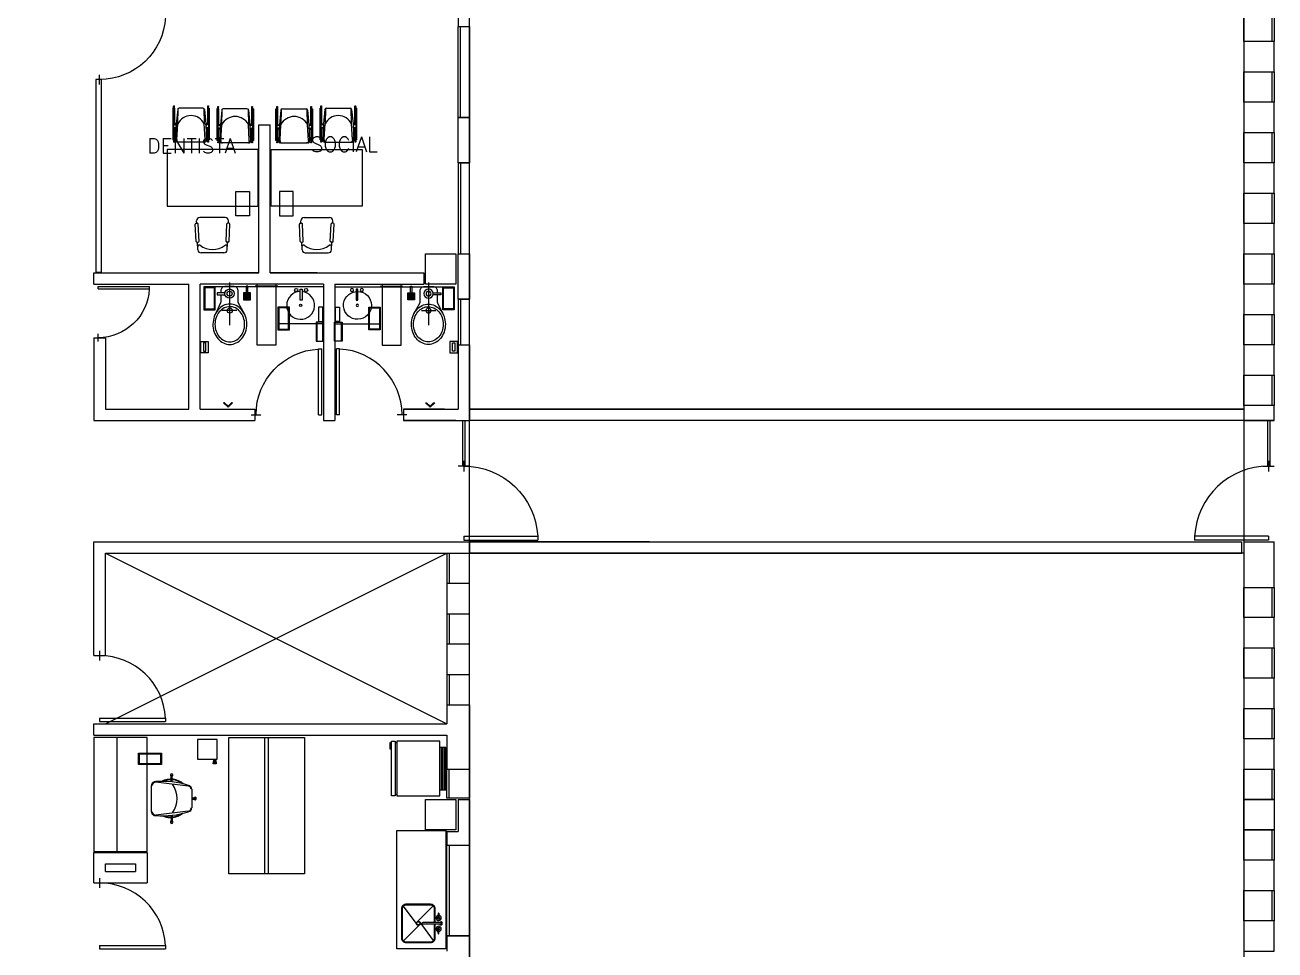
# Model space of a CAD drawing. Extents: x -358 to -207, y -206 to -105.
# Drawn here: x -279.8 to -263.3, y -179.01 to -166.81 of the extents above; entities that cross this region are included whole.
import ezdxf

# ---------------------------------------------------------------- set-up
doc = ezdxf.new("R2010")
doc.units = 0
doc.header["$LTSCALE"] = 1.5
doc.header["$MEASUREMENT"] = 0
doc.layers.get('0').update_dxf_attribs({"linetype": 'CONTINUOUS'})
for name, color, linetype in [('8CMOB01', 8, 'CONTINUOUS'), ('9CCOLUMNA', 5, 'CONTINUOUS'), ('AREAS', 253, 'CONTINUOUS'), ('CANCEL', 6, 'CONTINUOUS'), ('CCPTAS', 6, 'CONTINUOUS'), ('MSAN', 6, 'CONTINUOUS'), ('MURETE', 4, 'CONTINUOUS'), ('MUROS', 3, 'CONTINUOUS'), ('RCMURO01', 3, 'CONTINUOUS')]:
    doc.layers.add(name, color=color, linetype=linetype)
doc.styles.add('REG-60', font='ROMANS.shx', dxfattribs={"height": 0.195})

# ---------------------------------------------------------------- blocks, each defined once
blk = doc.blocks.new('PTA-I')
for p, q in [((-1, 0), (-1, 1)), ((-0.95, 1), (-1, 1)), ((-0.95, 0), (-0.95, 1)), ((-0.95, 0), (-1, 0)), ((0.073, 0), (-0.073, 0))]:
    blk.add_line(p, q)
blk.add_arc((-1.002, -0.001), 1.002, 0.0552, 87.0072)
blk = doc.blocks.new('TARJA')
for p, q in [((-0.014, -0.022), (-0.227, 0.194)), ((0.23, 0.196), (-0.014, 0.018)), ((0.232, -0.198), (0.019, 0.018)), ((0.019, -0.022), (-0.225, -0.2)), ((-0.008, -0.3), (-0.008, -0.06)), ((0.012, -0.3), (0.012, -0.06)), ((-0.134, -0.27), (-0.134, -0.273)), ((-0.134, -0.273), (-0.054, -0.273)), ((-0.127, -0.263), (-0.055, -0.263)), ((0.139, -0.273), (0.058, -0.273)), ((0.132, -0.263), (0.059, -0.263)), ((0.139, -0.27), (0.139, -0.273))]:
    blk.add_line(p, q)
for points in [[(0.012, -0.225), (0.194, -0.225, 0.414214), (0.254, -0.165), (0.254, 0.161, 0.414214), (0.194, 0.221), (-0.19, 0.221, 0.414214), (-0.25, 0.161), (-0.25, -0.165, 0.414214), (-0.19, -0.225), (-0.007, -0.225)], [(0.012, -0.215), (0.194, -0.215, 0.414214), (0.244, -0.165), (0.244, 0.161, 0.414214), (0.194, 0.211), (-0.19, 0.211, 0.414214), (-0.24, 0.161), (-0.24, -0.165, 0.414214), (-0.19, -0.215), (-0.007, -0.215)]]:
    blk.add_lwpolyline(points, format="xyb")
for radius in [0.026, 0.021]:
    blk.add_circle((0.002, -0.002), radius)
for centre, radius, start, end in [((0.002, -0.06), 0.01, 0, 180), ((-0.127, -0.27), 0.00711, 89.9822, 179.9822), ((-0.07, -0.27), 0.0345, 185.2545, 168.7617), ((-0.07, -0.27), 0.0167, 190.9013, 156.3336), ((0.002, -0.3), 0.02, 120, 60), ((0.002, -0.3), 0.01, 180, 0), ((0.075, -0.27), 0.0345, 11.2383, 354.7455), ((0.075, -0.27), 0.0167, 23.6664, 349.0987), ((0.132, -0.27), 0.00711, 0.0178, 90.0178)]:
    blk.add_arc(centre, radius, start, end)
blk = doc.blocks.new('PTA-D')
for p, q in [((0.95, 0), (0.95, 1)), ((0.95, 1), (1, 1)), ((1, 0), (1, 1)), ((-0.073, 0), (0.073, 0)), ((0.95, 0), (1, 0))]:
    blk.add_line(p, q)
blk.add_arc((1.002, -0.001), 1.002, 92.9928, 179.9448)
blk = doc.blocks.new('4')
at = {"layer": 'MSAN'}
for p, q in [((0, 0.045), (0, -0.514)), ((-0.054, -0.088), (-0.163, -0.088)), ((-0.163, -0.115), (-0.056, -0.115)), ((0.276, -0.102), (0.186, -0.102)), ((0.276, -0.112), (0.186, -0.112)), ((0.276, -0.122), (0.186, -0.122)), ((0.276, -0.132), (0.186, -0.132)), ((0.276, -0.142), (0.186, -0.142)), ((0.276, -0.152), (0.186, -0.152)), ((0.276, -0.162), (0.186, -0.162)), ((0.241, -0.09), (0.221, -0.09)), ((0.095, -0.323), (-0.096, -0.323)), ((0.276, -0.172), (0.186, -0.172))]:
    blk.add_line(p, q, dxfattribs=at)
blk.add_lwpolyline([(0.221, 0), (0.221, -0.09), (0.186, -0.09), (0.186, -0.18), (0.276, -0.18), (0.276, -0.09), (0.241, -0.09), (0.241, 0)], close=True, dxfattribs=at)
blk.add_lwpolyline([(0.196, -0.368), (0.118, -0.224, -0.124861), (0.112, -0.2), (0.112, -0.058, 0.414214), (0.063, -0.008), (-0.064, -0.008, 0.414214), (-0.114, -0.058), (-0.114, -0.088), (-0.163, -0.088), (-0.163, -0.115), (-0.114, -0.115), (-0.114, -0.202, -0.109858), (-0.118, -0.223), (-0.174, -0.341, 0.061992), (-0.203, -0.4, 0.020986), (-0.221, -0.504, 0.083945), (-0.203, -0.608, 0.09123), (-0.155, -0.693, 0.103863), (-0.08, -0.751, 0.114983), (0.003, -0.771, 0.114983), (0.087, -0.751, 0.103863), (0.162, -0.693, 0.09123), (0.21, -0.608, 0.083945), (0.227, -0.504, 0.083945), (0.21, -0.4, 0.048605), (0.188, -0.353)], format="xyb", dxfattribs=at)
for points in [[(-0.08, -0.751, 0.114983), (0.003, -0.771, 0.114983), (0.087, -0.751, 0.103863), (0.162, -0.693, 0.09123), (0.21, -0.608, 0.083945), (0.227, -0.504, 0.083945), (0.21, -0.4, 0.09123), (0.162, -0.316, 0.103863), (0.087, -0.257, 0.114983), (0.003, -0.238, 0.114983), (-0.08, -0.257, 0.103863), (-0.155, -0.316, 0.09123), (-0.203, -0.4, 0.020986), (-0.221, -0.504, 0.083945), (-0.203, -0.608, 0.09123), (-0.155, -0.693, 0.103863)], [(0.003, -0.272, 0.114859), (-0.07, -0.289, 0.103833), (-0.135, -0.34, 0.091287), (-0.177, -0.414, 0.084042), (-0.192, -0.504, 0.084042), (-0.177, -0.595, 0.091287), (-0.135, -0.669, 0.103833), (-0.07, -0.72, 0.114859), (0.003, -0.737, 0.114859), (0.077, -0.72, 0.103833), (0.142, -0.669, 0.091287), (0.184, -0.595, 0.084042), (0.199, -0.504, 0.084042), (0.184, -0.414, 0.091287), (0.142, -0.34, 0.103833), (0.077, -0.289, 0.114859)]]:
    blk.add_lwpolyline(points, format="xyb", close=True, dxfattribs=at)
for centre, radius in [((0.001, -0.1), 0.0616), ((0.001, -0.1), 0.0329), ((0.002, -0.323), 0.0335)]:
    blk.add_circle(centre, radius, dxfattribs=at)
blk = doc.blocks.new('8')
at = {"layer": 'MSAN'}
for p, q in [((0.123, 0.04), (-0.127, 0.04)), ((-0.127, -0.04), (0.123, -0.04))]:
    blk.add_line(p, q, dxfattribs=at)
blk.add_lwpolyline([(0.123, -0.05), (0.123, 0.05), (-0.127, 0.05), (-0.127, -0.05)], close=True, dxfattribs=at)
blk = doc.blocks.new('2')
at = {"layer": 'MSAN'}
for points in [[(0.067, -0.053), (-0.083, -0.053), (-0.083, 0.047), (0.067, 0.047)], [(-0.063, 0.012), (-0.063, -0.018), (0.047, -0.018), (0.047, 0.012)]]:
    blk.add_lwpolyline(points, close=True, dxfattribs=at)
blk = doc.blocks.new('6')
at = {"layer": 'MSAN'}
blk.add_lwpolyline([(0.014, 0), (0.06, 0.046), (0.06, 0.06), (0, 0), (0.06, -0.06), (0.06, -0.046)], close=True, dxfattribs=at)
blk = doc.blocks.new('PAP')
at = {"layer": 'MSAN', "color": 6}
for points in [[(0.144, -0.077), (0.144, 0.073), (-0.156, 0.073), (-0.156, -0.077)], [(0.134, -0.067), (0.134, 0.063), (-0.146, 0.063), (-0.146, -0.067)]]:
    blk.add_lwpolyline(points, close=True, dxfattribs=at)
blk = doc.blocks.new('VB')
at = {"layer": 'MSAN'}
for p, q in [((-0.154, 0.147), (-0.138, 0.164)), ((-0.053, 0.046), (-0.154, 0.147)), ((-0.138, 0.164), (-0.037, 0.063)), ((-0.037, 0.063), (-0.053, 0.046))]:
    blk.add_line(p, q, dxfattribs=at)
blk.add_lwpolyline([(-0.128, 0.121), (-0.128, 0.121)], dxfattribs=at)
for centre, radius in [((-0.092, 0.194), 0.0208), ((-0.184, 0.102), 0.0208), ((0, 0), 0.0154)]:
    blk.add_circle(centre, radius, dxfattribs=at)
blk.add_arc((0, 0), 0.184, 136.4231, 129.262, dxfattribs=at)
blk = doc.blocks.new('J')
at = {"layer": 'MSAN'}
blk.add_lwpolyline([(-0.026, -0.097), (0.03, -0.097), (0.03, 0.093), (-0.026, 0.093)], close=True, dxfattribs=at)

msp = doc.modelspace()

# ---------------------------------------------------------------- linework, layer by layer
at = {"layer": '8CMOB01', "color": 8}
for p, q in [((-277.844, -167.906), (-277.844, -168.326)), ((-277.834, -167.906), (-277.844, -167.906)), ((-277.834, -168.094), (-277.834, -167.88)), ((-277.834, -167.888), (-277.834, -167.88)), ((-277.834, -167.888), (-277.834, -168.106)), ((-277.824, -167.888), (-277.824, -167.88)), ((-277.824, -167.906), (-277.824, -167.888)), ((-277.824, -168.089), (-277.824, -167.906)), ((-277.824, -167.906), (-277.824, -168.106)), ((-277.779, -168.116), (-277.774, -167.911)), ((-277.448, -167.906), (-277.76, -167.906)), ((-277.434, -167.911), (-277.429, -168.116)), ((-277.384, -167.885), (-277.384, -167.881)), ((-277.384, -167.887), (-277.384, -167.885)), ((-277.384, -167.887), (-277.384, -168.106)), ((-277.384, -168.106), (-277.384, -167.888)), ((-277.384, -167.888), (-277.384, -167.891)), ((-277.374, -167.889), (-277.374, -167.881)), ((-277.374, -168.106), (-277.374, -167.888)), ((-277.374, -167.906), (-277.374, -167.888)), ((-277.374, -167.889), (-277.374, -167.888)), ((-277.364, -167.906), (-277.374, -167.906)), ((-277.364, -167.906), (-277.374, -167.906)), ((-277.364, -167.906), (-277.374, -167.906)), ((-277.374, -167.906), (-277.374, -167.936)), ((-277.364, -167.906), (-277.374, -167.906)), ((-277.364, -167.906), (-277.374, -167.906)), ((-277.364, -168.326), (-277.364, -167.906)), ((-277.364, -167.906), (-277.364, -168.326)), ((-277.262, -167.916), (-277.262, -168.336)), ((-277.252, -167.916), (-277.262, -167.916)), ((-277.252, -168.105), (-277.252, -167.891)), ((-277.252, -167.899), (-277.252, -167.891)), ((-277.252, -167.899), (-277.252, -168.116)), ((-277.242, -167.899), (-277.242, -167.891)), ((-277.242, -167.916), (-277.242, -167.899)), ((-277.242, -168.1), (-277.242, -167.916)), ((-277.242, -167.916), (-277.242, -168.116)), ((-276.866, -167.916), (-277.178, -167.916)), ((-276.802, -167.895), (-276.802, -167.891)), ((-276.802, -167.898), (-276.802, -167.895)), ((-276.802, -167.898), (-276.802, -168.116)), ((-276.802, -168.116), (-276.802, -167.899)), ((-276.802, -167.899), (-276.802, -167.902)), ((-276.792, -167.9), (-276.792, -167.891)), ((-276.792, -168.116), (-276.792, -167.899)), ((-276.792, -167.916), (-276.792, -167.899)), ((-276.792, -167.9), (-276.792, -167.899)), ((-276.782, -167.916), (-276.792, -167.916)), ((-276.782, -167.916), (-276.792, -167.916)), ((-276.782, -167.916), (-276.792, -167.916)), ((-276.792, -167.916), (-276.792, -167.946)), ((-276.782, -167.916), (-276.792, -167.916)), ((-276.782, -167.916), (-276.792, -167.916)), ((-276.782, -168.336), (-276.782, -167.916)), ((-276.782, -167.916), (-276.782, -168.336)), ((-276.483, -168.336), (-276.483, -167.916)), ((-276.483, -167.916), (-276.473, -167.916)), ((-276.483, -167.916), (-276.473, -167.916)), ((-276.483, -167.916), (-276.473, -167.916)), ((-276.483, -167.916), (-276.473, -167.916)), ((-276.483, -167.916), (-276.473, -167.916)), ((-276.483, -167.916), (-276.483, -168.336)), ((-276.473, -167.9), (-276.473, -167.891)), ((-276.473, -168.116), (-276.473, -167.899)), ((-276.473, -167.916), (-276.473, -167.899)), ((-276.473, -167.9), (-276.473, -167.899)), ((-276.473, -167.916), (-276.473, -167.946)), ((-276.463, -167.895), (-276.463, -167.891)), ((-276.463, -167.898), (-276.463, -167.895)), ((-276.463, -167.898), (-276.463, -168.116)), ((-276.463, -168.116), (-276.463, -167.899)), ((-276.463, -167.899), (-276.463, -167.902)), ((-276.399, -167.916), (-276.087, -167.916)), ((-276.023, -167.899), (-276.023, -167.891)), ((-276.023, -167.916), (-276.023, -167.899)), ((-276.023, -168.1), (-276.023, -167.916)), ((-276.023, -167.916), (-276.023, -168.116)), ((-276.013, -168.105), (-276.013, -167.891)), ((-276.013, -167.899), (-276.013, -167.891)), ((-276.013, -167.899), (-276.013, -168.116)), ((-276.013, -167.916), (-276.003, -167.916)), ((-276.003, -167.916), (-276.003, -168.336)), ((-275.901, -168.326), (-275.901, -167.906)), ((-275.901, -167.906), (-275.891, -167.906)), ((-275.901, -167.906), (-275.891, -167.906)), ((-275.901, -167.906), (-275.891, -167.906)), ((-275.901, -167.906), (-275.891, -167.906)), ((-275.901, -167.906), (-275.891, -167.906)), ((-275.901, -167.906), (-275.901, -168.326)), ((-275.891, -167.889), (-275.891, -167.881)), ((-275.891, -168.106), (-275.891, -167.888)), ((-275.891, -167.906), (-275.891, -167.888)), ((-275.891, -167.889), (-275.891, -167.888)), ((-275.891, -167.906), (-275.891, -167.936)), ((-275.881, -167.885), (-275.881, -167.881)), ((-275.881, -167.887), (-275.881, -167.885)), ((-275.881, -167.887), (-275.881, -168.106)), ((-275.881, -168.106), (-275.881, -167.888)), ((-275.881, -167.888), (-275.881, -167.891)), ((-275.831, -167.911), (-275.836, -168.116)), ((-275.817, -167.906), (-275.505, -167.906)), ((-275.486, -168.116), (-275.492, -167.911)), ((-275.441, -167.888), (-275.441, -167.88)), ((-275.441, -167.906), (-275.441, -167.888)), ((-275.441, -168.089), (-275.441, -167.906)), ((-275.441, -167.906), (-275.441, -168.106)), ((-275.431, -168.094), (-275.431, -167.88)), ((-275.431, -167.888), (-275.431, -167.88)), ((-275.431, -167.888), (-275.431, -168.106)), ((-275.431, -167.906), (-275.421, -167.906)), ((-275.421, -167.906), (-275.421, -168.326)), ((-277.78, -167.925), (-277.799, -168.116)), ((-277.428, -167.925), (-277.428, -167.925)), ((-277.428, -167.925), (-277.409, -168.116)), ((-277.198, -167.936), (-277.217, -168.126)), ((-277.197, -168.126), (-277.192, -167.922)), ((-276.852, -167.922), (-276.847, -168.126)), ((-276.846, -167.936), (-276.846, -167.936)), ((-276.846, -167.936), (-276.827, -168.126)), ((-276.419, -167.936), (-276.438, -168.126)), ((-276.419, -167.936), (-276.419, -167.936)), ((-276.413, -167.922), (-276.418, -168.126)), ((-276.068, -168.126), (-276.073, -167.922)), ((-276.067, -167.936), (-276.048, -168.126)), ((-275.837, -167.925), (-275.856, -168.116)), ((-275.837, -167.925), (-275.837, -167.925)), ((-275.485, -167.925), (-275.466, -168.116)), ((-277.834, -168.116), (-277.834, -168.094)), ((-277.834, -168.126), (-277.834, -168.103)), ((-277.834, -168.103), (-277.834, -168.2)), ((-277.834, -168.116), (-277.834, -168.126)), ((-277.834, -168.126), (-277.834, -168.162)), ((-277.834, -168.182), (-277.834, -168.344)), ((-277.824, -168.106), (-277.824, -168.089)), ((-277.824, -168.182), (-277.824, -168.344)), ((-277.799, -168.116), (-277.814, -168.116)), ((-277.814, -168.116), (-277.799, -168.116)), ((-277.814, -168.126), (-277.799, -168.126)), ((-277.801, -168.162), (-277.814, -168.162)), ((-277.801, -168.172), (-277.814, -168.172)), ((-277.799, -168.116), (-277.807, -168.334)), ((-277.793, -168.322), (-277.779, -168.116)), ((-277.418, -168.315), (-277.429, -168.116)), ((-277.429, -168.116), (-277.429, -168.116)), ((-277.394, -168.116), (-277.409, -168.116)), ((-277.394, -168.116), (-277.409, -168.116)), ((-277.409, -168.126), (-277.409, -168.116)), ((-277.409, -168.126), (-277.394, -168.126)), ((-277.409, -168.126), (-277.401, -168.334)), ((-277.407, -168.162), (-277.394, -168.162)), ((-277.407, -168.172), (-277.394, -168.172)), ((-277.384, -168.162), (-277.384, -168.162)), ((-277.384, -168.344), (-277.384, -168.182)), ((-277.384, -168.182), (-277.384, -168.344)), ((-277.374, -168.106), (-277.374, -168.182)), ((-277.374, -168.182), (-277.374, -168.344)), ((-277.252, -168.126), (-277.252, -168.105)), ((-277.252, -168.136), (-277.252, -168.114)), ((-277.252, -168.114), (-277.252, -168.211)), ((-277.252, -168.126), (-277.252, -168.136)), ((-277.252, -168.136), (-277.252, -168.173)), ((-277.252, -168.193), (-277.252, -168.355)), ((-277.242, -168.116), (-277.242, -168.1)), ((-277.242, -168.193), (-277.242, -168.355)), ((-277.217, -168.126), (-277.232, -168.126)), ((-277.232, -168.126), (-277.217, -168.126)), ((-277.232, -168.136), (-277.218, -168.136)), ((-277.219, -168.173), (-277.232, -168.173)), ((-277.219, -168.183), (-277.232, -168.183)), ((-277.217, -168.126), (-277.225, -168.345)), ((-277.212, -168.333), (-277.197, -168.126)), ((-276.836, -168.326), (-276.847, -168.126)), ((-276.847, -168.126), (-276.847, -168.126)), ((-276.812, -168.126), (-276.827, -168.126)), ((-276.812, -168.126), (-276.827, -168.126)), ((-276.827, -168.136), (-276.827, -168.126)), ((-276.827, -168.136), (-276.812, -168.136)), ((-276.827, -168.136), (-276.819, -168.345)), ((-276.825, -168.173), (-276.812, -168.173)), ((-276.825, -168.183), (-276.812, -168.183)), ((-276.802, -168.173), (-276.802, -168.173)), ((-276.802, -168.355), (-276.802, -168.193)), ((-276.802, -168.193), (-276.802, -168.355)), ((-276.792, -168.116), (-276.792, -168.193)), ((-276.792, -168.193), (-276.792, -168.355)), ((-276.473, -168.116), (-276.473, -168.193)), ((-276.473, -168.193), (-276.473, -168.355)), ((-276.463, -168.173), (-276.463, -168.173)), ((-276.463, -168.355), (-276.463, -168.193)), ((-276.463, -168.193), (-276.463, -168.355)), ((-276.453, -168.126), (-276.438, -168.126)), ((-276.453, -168.126), (-276.438, -168.126)), ((-276.438, -168.136), (-276.453, -168.136)), ((-276.44, -168.173), (-276.453, -168.173)), ((-276.44, -168.183), (-276.453, -168.183)), ((-276.438, -168.136), (-276.446, -168.345)), ((-276.438, -168.136), (-276.438, -168.126)), ((-276.429, -168.326), (-276.418, -168.126)), ((-276.418, -168.126), (-276.418, -168.126)), ((-276.054, -168.333), (-276.068, -168.126)), ((-276.048, -168.126), (-276.033, -168.126)), ((-276.033, -168.126), (-276.048, -168.126)), ((-276.048, -168.126), (-276.04, -168.345)), ((-276.033, -168.136), (-276.048, -168.136)), ((-276.046, -168.173), (-276.033, -168.173)), ((-276.046, -168.183), (-276.033, -168.183)), ((-276.023, -168.116), (-276.023, -168.1)), ((-276.023, -168.193), (-276.023, -168.355)), ((-276.013, -168.126), (-276.013, -168.105)), ((-276.013, -168.136), (-276.013, -168.114)), ((-276.013, -168.114), (-276.013, -168.211)), ((-276.013, -168.126), (-276.013, -168.136)), ((-276.013, -168.136), (-276.013, -168.173)), ((-276.013, -168.193), (-276.013, -168.355)), ((-275.891, -168.106), (-275.891, -168.182)), ((-275.891, -168.182), (-275.891, -168.344)), ((-275.881, -168.162), (-275.881, -168.162)), ((-275.881, -168.344), (-275.881, -168.182)), ((-275.881, -168.182), (-275.881, -168.344)), ((-275.871, -168.116), (-275.856, -168.116)), ((-275.871, -168.116), (-275.856, -168.116)), ((-275.857, -168.126), (-275.871, -168.126)), ((-275.858, -168.162), (-275.871, -168.162)), ((-275.859, -168.172), (-275.871, -168.172)), ((-275.857, -168.126), (-275.865, -168.334)), ((-275.857, -168.126), (-275.856, -168.116)), ((-275.848, -168.315), (-275.836, -168.116)), ((-275.836, -168.116), (-275.836, -168.116)), ((-275.472, -168.322), (-275.486, -168.116)), ((-275.466, -168.116), (-275.451, -168.116)), ((-275.451, -168.116), (-275.466, -168.116)), ((-275.466, -168.116), (-275.458, -168.334)), ((-275.451, -168.126), (-275.466, -168.126)), ((-275.465, -168.162), (-275.451, -168.162)), ((-275.464, -168.172), (-275.451, -168.172)), ((-275.441, -168.106), (-275.441, -168.089)), ((-275.441, -168.182), (-275.441, -168.344)), ((-275.431, -168.116), (-275.431, -168.094)), ((-275.431, -168.126), (-275.431, -168.103)), ((-275.431, -168.103), (-275.431, -168.2)), ((-275.431, -168.116), (-275.431, -168.126)), ((-275.431, -168.126), (-275.431, -168.162)), ((-275.431, -168.182), (-275.431, -168.344)), ((-277.834, -168.326), (-277.844, -168.326)), ((-277.834, -168.344), (-277.834, -168.351)), ((-277.824, -168.344), (-277.824, -168.351)), ((-277.793, -168.322), (-277.793, -168.336)), ((-277.779, -168.356), (-277.787, -168.356)), ((-277.779, -168.356), (-277.768, -168.356)), ((-277.438, -168.356), (-277.773, -168.356)), ((-277.447, -168.356), (-277.447, -168.355)), ((-277.429, -168.356), (-277.447, -168.356)), ((-277.429, -168.356), (-277.421, -168.356)), ((-277.418, -168.326), (-277.418, -168.315)), ((-277.418, -168.326), (-277.418, -168.336)), ((-277.384, -168.344), (-277.384, -168.344)), ((-277.384, -168.344), (-277.384, -168.351)), ((-277.374, -168.326), (-277.374, -168.296)), ((-277.364, -168.326), (-277.374, -168.326)), ((-277.364, -168.326), (-277.374, -168.326)), ((-277.374, -168.326), (-277.374, -168.344)), ((-277.364, -168.326), (-277.374, -168.326)), ((-277.364, -168.326), (-277.374, -168.326)), ((-277.364, -168.326), (-277.374, -168.326)), ((-277.374, -168.344), (-277.374, -168.344)), ((-277.374, -168.344), (-277.374, -168.351)), ((-277.252, -168.336), (-277.262, -168.336)), ((-277.252, -168.355), (-277.252, -168.362)), ((-277.242, -168.355), (-277.242, -168.362)), ((-277.212, -168.333), (-277.212, -168.346)), ((-277.197, -168.366), (-277.205, -168.366)), ((-277.197, -168.366), (-277.187, -168.366)), ((-276.856, -168.366), (-277.192, -168.366)), ((-276.847, -168.366), (-276.865, -168.366)), ((-276.865, -168.366), (-276.865, -168.366)), ((-276.847, -168.366), (-276.839, -168.366)), ((-276.836, -168.337), (-276.836, -168.326)), ((-276.836, -168.337), (-276.836, -168.346)), ((-276.802, -168.355), (-276.802, -168.355)), ((-276.802, -168.355), (-276.802, -168.362)), ((-276.792, -168.336), (-276.792, -168.306)), ((-276.782, -168.336), (-276.792, -168.336)), ((-276.782, -168.336), (-276.792, -168.336)), ((-276.792, -168.336), (-276.792, -168.355)), ((-276.782, -168.336), (-276.792, -168.336)), ((-276.782, -168.336), (-276.792, -168.336)), ((-276.782, -168.336), (-276.792, -168.336)), ((-276.792, -168.355), (-276.792, -168.355)), ((-276.792, -168.355), (-276.792, -168.362)), ((-276.483, -168.336), (-276.473, -168.336)), ((-276.483, -168.336), (-276.473, -168.336)), ((-276.483, -168.336), (-276.473, -168.336)), ((-276.483, -168.336), (-276.473, -168.336)), ((-276.483, -168.336), (-276.473, -168.336)), ((-276.473, -168.336), (-276.473, -168.306)), ((-276.473, -168.336), (-276.473, -168.355)), ((-276.473, -168.355), (-276.473, -168.355)), ((-276.473, -168.355), (-276.473, -168.362)), ((-276.463, -168.355), (-276.463, -168.355)), ((-276.463, -168.355), (-276.463, -168.362)), ((-276.429, -168.337), (-276.429, -168.326)), ((-276.429, -168.337), (-276.429, -168.346)), ((-276.418, -168.366), (-276.426, -168.366)), ((-276.418, -168.366), (-276.4, -168.366)), ((-276.409, -168.366), (-276.074, -168.366)), ((-276.4, -168.366), (-276.4, -168.366)), ((-276.068, -168.366), (-276.079, -168.366)), ((-276.068, -168.366), (-276.06, -168.366)), ((-276.054, -168.333), (-276.054, -168.346)), ((-276.023, -168.355), (-276.023, -168.362)), ((-276.013, -168.336), (-276.003, -168.336)), ((-276.013, -168.355), (-276.013, -168.362)), ((-275.901, -168.326), (-275.891, -168.326)), ((-275.901, -168.326), (-275.891, -168.326)), ((-275.901, -168.326), (-275.891, -168.326)), ((-275.901, -168.326), (-275.891, -168.326)), ((-275.901, -168.326), (-275.891, -168.326)), ((-275.891, -168.326), (-275.891, -168.296)), ((-275.891, -168.326), (-275.891, -168.344)), ((-275.891, -168.344), (-275.891, -168.344)), ((-275.891, -168.344), (-275.891, -168.351)), ((-275.881, -168.344), (-275.881, -168.344)), ((-275.881, -168.344), (-275.881, -168.351)), ((-275.848, -168.326), (-275.848, -168.315)), ((-275.848, -168.326), (-275.848, -168.336)), ((-275.836, -168.356), (-275.845, -168.356)), ((-275.836, -168.356), (-275.819, -168.356)), ((-275.828, -168.356), (-275.492, -168.356)), ((-275.819, -168.356), (-275.819, -168.355)), ((-275.486, -168.356), (-275.497, -168.356)), ((-275.486, -168.356), (-275.478, -168.356)), ((-275.472, -168.322), (-275.472, -168.336)), ((-275.441, -168.344), (-275.441, -168.351)), ((-275.431, -168.326), (-275.421, -168.326)), ((-275.431, -168.344), (-275.431, -168.351)), ((-276.719, -168.452), (-277.919, -168.452)), ((-277.919, -168.452), (-277.919, -169.202)), ((-276.719, -169.202), (-276.719, -168.452)), ((-276.547, -168.452), (-275.347, -168.452)), ((-276.547, -169.202), (-276.547, -168.452)), ((-275.347, -168.452), (-275.347, -169.202)), ((-277.011, -169.328), (-277.011, -169.008)), ((-277.011, -169.008), (-276.831, -169.008)), ((-276.831, -169.008), (-276.831, -169.328)), ((-276.435, -169.008), (-276.435, -169.328)), ((-276.255, -169.008), (-276.435, -169.008)), ((-276.255, -169.328), (-276.255, -169.008)), ((-277.919, -169.202), (-276.719, -169.202)), ((-275.347, -169.202), (-276.547, -169.202)), ((-277.529, -169.426), (-277.531, -169.394)), ((-277.152, -169.35), (-277.488, -169.35)), ((-277.111, -169.426), (-277.11, -169.394)), ((-276.831, -169.328), (-277.011, -169.328)), ((-276.435, -169.328), (-276.255, -169.328)), ((-276.154, -169.426), (-276.156, -169.394)), ((-276.113, -169.35), (-275.777, -169.35)), ((-275.736, -169.426), (-275.735, -169.394)), ((-277.538, -169.667), (-277.549, -169.437)), ((-277.539, -169.426), (-277.519, -169.425)), ((-277.498, -169.665), (-277.509, -169.435)), ((-277.142, -169.665), (-277.132, -169.435)), ((-277.101, -169.426), (-277.121, -169.425)), ((-277.102, -169.667), (-277.092, -169.437)), ((-276.163, -169.667), (-276.174, -169.437)), ((-276.164, -169.426), (-276.144, -169.425)), ((-276.123, -169.665), (-276.134, -169.435)), ((-275.767, -169.665), (-275.756, -169.435)), ((-275.726, -169.426), (-275.746, -169.425)), ((-275.727, -169.667), (-275.716, -169.437)), ((-277.528, -169.676), (-277.508, -169.675)), ((-277.513, -169.777), (-277.518, -169.676)), ((-277.113, -169.676), (-277.133, -169.675)), ((-277.127, -169.777), (-277.123, -169.676)), ((-276.153, -169.676), (-276.133, -169.675)), ((-276.138, -169.777), (-276.143, -169.676)), ((-275.737, -169.676), (-275.757, -169.675)), ((-275.752, -169.777), (-275.747, -169.676)), ((-277.17, -169.818), (-277.471, -169.818)), ((-276.096, -169.818), (-275.794, -169.818)), ((-278.885, -176.21), (-278.885, -177.715)), ((-278.185, -176.21), (-278.885, -176.21)), ((-278.585, -176.21), (-278.585, -177.715)), ((-278.185, -177.715), (-278.185, -176.21)), ((-277.106, -176.21), (-276.106, -176.21)), ((-277.106, -178.01), (-277.106, -176.21)), ((-276.631, -178.01), (-276.631, -176.21)), ((-276.581, -178.01), (-276.581, -176.21)), ((-276.106, -176.21), (-276.106, -178.01)), ((-274.89, -176.281), (-274.91, -176.281)), ((-274.3, -176.901), (-274.3, -176.341)), ((-274.28, -176.901), (-274.28, -176.341)), ((-274.26, -176.901), (-274.26, -176.341)), ((-278.885, -177.715), (-278.185, -177.715)), ((-276.106, -178.01), (-277.106, -178.01))]:
    msp.add_line(p, q, dxfattribs=at)
at = {"layer": '8CMOB01', "ltscale": 0.06}
for p, q in [((-278.735, -173.78), (-274.23, -176.03)), ((-278.735, -176.03), (-274.23, -173.78))]:
    msp.add_line(p, q, dxfattribs=at)
at = {"layer": '8CMOB01'}
for p, q in [((-277.519, -176.499), (-277.291, -176.499)), ((-277.312, -176.555), (-277.271, -176.555)), ((-277.311, -176.55), (-277.271, -176.55)), ((-277.31, -176.54), (-277.273, -176.54)), ((-277.31, -176.545), (-277.272, -176.545)), ((-277.309, -176.535), (-277.274, -176.535)), ((-277.308, -176.53), (-277.275, -176.53)), ((-277.307, -176.525), (-277.276, -176.525)), ((-277.294, -176.509), (-277.294, -176.499)), ((-277.289, -176.509), (-277.289, -176.499)), ((-277.64, -176.852), (-278.07, -176.801)), ((-277.868, -176.708), (-277.852, -176.708)), ((-277.868, -176.76), (-277.868, -176.708)), ((-277.868, -176.796), (-277.868, -176.769)), ((-277.852, -176.761), (-277.852, -176.708)), ((-277.852, -176.798), (-277.852, -176.769)), ((-278.125, -177.191), (-278.125, -176.844)), ((-277.595, -176.895), (-277.595, -177.14)), ((-277.595, -177.009), (-277.55, -177.009)), ((-277.595, -177.026), (-277.55, -177.026)), ((-277.55, -177.009), (-277.55, -177.026)), ((-277.64, -177.183), (-278.07, -177.234)), ((-277.868, -177.239), (-277.868, -177.26)), ((-277.868, -177.269), (-277.868, -177.327)), ((-277.852, -177.237), (-277.852, -177.259)), ((-277.852, -177.268), (-277.852, -177.327)), ((-277.852, -177.327), (-277.868, -177.327))]:
    msp.add_line(p, q, dxfattribs=at)
for points in [[(-277.519, -176.239), (-277.519, -176.499), (-277.259, -176.499), (-277.259, -176.239)], [(-278.296, -176.567), (-278.296, -176.417), (-277.996, -176.417), (-277.996, -176.567)], [(-278.286, -176.557), (-278.286, -176.427), (-278.006, -176.427), (-278.006, -176.557)], [(-274.24, -179), (-274.89, -179), (-274.89, -177.44), (-274.24, -177.44)]]:
    msp.add_lwpolyline(points, close=True, dxfattribs=at)
at = {"layer": '8CMOB01', "color": 8}
for points in [[(-274.97, -176.281), (-274.98, -176.281), (-274.98, -176.361), (-274.97, -176.361)], [(-274.96, -176.981), (-274.96, -176.261), (-274.91, -176.261), (-274.91, -176.981)], [(-274.89, -176.981), (-274.32, -176.981), (-274.32, -176.261), (-274.89, -176.261)]]:
    msp.add_lwpolyline(points, close=True, dxfattribs=at)
for points in [[(-274.32, -176.901), (-274.24, -176.901), (-274.24, -176.341), (-274.32, -176.341)], [(-274.91, -176.961), (-274.89, -176.961)]]:
    msp.add_lwpolyline(points, dxfattribs=at)
at = {"layer": '8CMOB01'}
msp.add_lwpolyline([(-277.278, -176.513), (-277.271, -176.553, -0.487928), (-277.276, -176.559), (-277.307, -176.559, -0.487928), (-277.312, -176.553), (-277.304, -176.513, -0.344151), (-277.3, -176.509), (-277.283, -176.509, -0.344151)], format="xyb", close=True, dxfattribs=at)
at = {"layer": '8CMOB01', "color": 8}
for centre in [(-277.829, -167.881), (-277.379, -167.881), (-277.247, -167.891), (-276.797, -167.891), (-276.468, -167.891), (-276.018, -167.891), (-275.886, -167.881), (-275.436, -167.881), (-277.829, -168.351), (-277.379, -168.351), (-277.247, -168.361), (-276.797, -168.361), (-276.468, -168.361), (-276.018, -168.361), (-275.886, -168.351), (-275.436, -168.351)]:
    msp.add_circle(centre, 0.005, dxfattribs=at)
for centre, radius, start, end in [((-277.76, -167.926), 0.02, 90, 177.2737), ((-277.448, -167.926), 0.02, 2.7263, 90), ((-277.178, -167.936), 0.02, 90, 177.2737), ((-276.866, -167.936), 0.02, 2.7263, 90), ((-276.399, -167.936), 0.02, 90, 177.2737), ((-276.087, -167.936), 0.02, 2.7263, 90), ((-275.817, -167.926), 0.02, 90, 177.2737), ((-275.505, -167.926), 0.02, 2.7263, 90), ((-277.604, -168.2), 0.194, 25.6954, 154.3046), ((-277.022, -168.211), 0.194, 25.6954, 154.3046), ((-276.243, -168.211), 0.194, 25.6954, 154.3046), ((-275.661, -168.2), 0.194, 25.6954, 154.3046), ((-277.814, -168.106), 0.02, 180, 270), ((-277.814, -168.182), 0.02, 90, 180), ((-277.814, -168.106), 0.01, 180, 270), ((-277.814, -168.182), 0.01, 90, 180), ((-277.394, -168.106), 0.01, 270, 0), ((-277.394, -168.106), 0.01, 270, 0), ((-277.394, -168.106), 0.02, 270, 0), ((-277.394, -168.182), 0.02, 0, 90), ((-277.394, -168.182), 0.01, 0, 90), ((-277.232, -168.116), 0.02, 180, 270), ((-277.232, -168.193), 0.02, 90, 180), ((-277.232, -168.116), 0.01, 180, 270), ((-277.232, -168.193), 0.01, 90, 180), ((-276.812, -168.116), 0.01, 270, 0), ((-276.812, -168.116), 0.01, 270, 0), ((-276.812, -168.116), 0.02, 270, 0), ((-276.812, -168.193), 0.02, 0, 90), ((-276.812, -168.193), 0.01, 0, 90), ((-276.453, -168.116), 0.02, 180, 270), ((-276.453, -168.193), 0.02, 90, 180), ((-276.453, -168.116), 0.01, 180, 270), ((-276.453, -168.116), 0.01, 180, 270), ((-276.453, -168.193), 0.01, 90, 180), ((-276.033, -168.116), 0.02, 270, 0), ((-276.033, -168.116), 0.01, 270, 0), ((-276.033, -168.193), 0.02, 0, 90), ((-276.033, -168.193), 0.01, 0, 90), ((-275.871, -168.106), 0.02, 180, 270), ((-275.871, -168.182), 0.02, 90, 180), ((-275.871, -168.106), 0.01, 180, 270), ((-275.871, -168.106), 0.01, 180, 270), ((-275.871, -168.182), 0.01, 90, 180), ((-275.451, -168.106), 0.02, 270, 0), ((-275.451, -168.106), 0.01, 270, 0), ((-275.451, -168.182), 0.02, 0, 90), ((-275.451, -168.182), 0.01, 0, 90), ((-277.787, -168.336), 0.02, 175.2364, 270), ((-277.773, -168.336), 0.02, 180, 270), ((-277.438, -168.336), 0.02, 270, 0), ((-277.421, -168.336), 0.02, 270, 4.7636), ((-277.205, -168.346), 0.02, 175.2364, 270), ((-277.192, -168.346), 0.02, 180, 270), ((-276.856, -168.346), 0.02, 270, 0), ((-276.839, -168.346), 0.02, 270, 4.7636), ((-276.426, -168.346), 0.02, 175.2364, 270), ((-276.409, -168.346), 0.02, 180, 270), ((-276.074, -168.346), 0.02, 270, 0), ((-276.06, -168.346), 0.02, 270, 4.7636), ((-275.845, -168.336), 0.02, 175.2364, 270), ((-275.828, -168.336), 0.02, 180, 270), ((-275.492, -168.336), 0.02, 270, 0), ((-275.478, -168.336), 0.02, 270, 4.7636), ((-277.488, -169.393), 0.0425, 90, 182.6026), ((-277.152, -169.393), 0.0425, 357.3974, 90), ((-276.113, -169.393), 0.0425, 90, 182.6026), ((-275.777, -169.393), 0.0425, 357.3974, 90), ((-277.539, -169.436), 0.01, 92.6026, 182.6026), ((-277.519, -169.435), 0.01, 2.6026, 92.6026), ((-277.122, -169.435), 0.01, 87.3974, 177.3974), ((-277.102, -169.436), 0.01, 357.3974, 87.3974), ((-276.164, -169.436), 0.01, 92.6026, 182.6026), ((-276.144, -169.435), 0.01, 2.6026, 92.6026), ((-275.746, -169.435), 0.01, 87.3974, 177.3974), ((-275.726, -169.436), 0.01, 357.3974, 87.3974), ((-277.528, -169.666), 0.01, 182.6026, 272.6026), ((-277.495, -169.734), 0.02, 60.1097, 185.8735), ((-277.508, -169.665), 0.01, 272.6026, 2.6026), ((-277.32, -169.501), 0.272, 232.7818, 307.325), ((-277.145, -169.734), 0.02, 354.1265, 119.8903), ((-277.132, -169.665), 0.01, 177.3974, 267.3974), ((-277.112, -169.666), 0.01, 267.3974, 357.3974), ((-276.153, -169.666), 0.01, 182.6026, 272.6026), ((-276.12, -169.734), 0.02, 60.1097, 185.8735), ((-276.133, -169.665), 0.01, 272.6026, 2.6026), ((-275.945, -169.501), 0.272, 232.675, 307.2182), ((-275.77, -169.734), 0.02, 354.1265, 119.8903), ((-275.757, -169.665), 0.01, 177.3974, 267.3974), ((-275.737, -169.666), 0.01, 267.3974, 357.3974), ((-277.471, -169.775), 0.0425, 182.6026, 270), ((-277.17, -169.775), 0.0425, 270, 357.3974), ((-276.096, -169.775), 0.0425, 182.6026, 270), ((-275.794, -169.775), 0.0425, 270, 357.3974)]:
    msp.add_arc(centre, radius, start, end, dxfattribs=at)
at = {"layer": '8CMOB01'}
for centre, radius, start, end in [((-278.075, -176.844), 0.05, 83.2188, 180), ((-278.075, -176.844), 0.0431, 83.2188, 180), ((-277.981, -177.882), 1.092, 71.7814, 94.6561), ((-277.873, -177.014), 0.254, 47.55, 118.3269), ((-277.873, -177.014), 0.246, 51.5014, 114.3754), ((-277.86, -176.708), 0.017, 300.7834, 242.4134), ((-278.117, -177.017), 0.329, 324.682, 35.318), ((-277.645, -176.895), 0.0431, 0, 83.2188), ((-277.645, -176.895), 0.05, 0, 83.2188), ((-277.645, -177.14), 0.0431, 276.7812, 0), ((-277.645, -177.14), 0.05, 276.7812, 0), ((-277.55, -177.017), 0.017, 210.7834, 152.4134), ((-278.075, -177.191), 0.05, 180, 276.7812), ((-278.075, -177.191), 0.0431, 180, 276.7812), ((-277.981, -176.153), 1.092, 265.3439, 288.2186), ((-277.873, -177.014), 0.254, 244.7727, 309.4498), ((-277.873, -177.014), 0.246, 249.2354, 304.987), ((-277.86, -177.327), 0.017, 120.7834, 62.4134)]:
    msp.add_arc(centre, radius, start, end, dxfattribs=at)
at = {"layer": '9CCOLUMNA'}
for points in [[(-274.11, -170.23), (-274.51, -170.23), (-274.51, -169.83), (-274.11, -169.83)], [(-274.11, -177.43), (-274.51, -177.43), (-274.51, -177.03), (-274.11, -177.03)], [(-263.31, -177.43), (-263.71, -177.43), (-263.71, -177.03), (-263.31, -177.03)]]:
    msp.add_lwpolyline(points, close=True, dxfattribs=at)
at = {"layer": 'AREAS'}
msp.add_lwpolyline([(-229.284, -133.83), (-270.91, -133.83), (-270.91, -151.83), (-273.93, -151.83), (-273.93, -155.83), (-263.71, -155.83), (-263.71, -191.83), (-225.63, -191.83), (-225.63, -166.817), (-219.21, -166.817), (-219.21, -158.85), (-222.81, -158.85), (-222.81, -148.48), (-227.603, -148.48, 0.916198)], format="xyb", close=True, dxfattribs=at)
for points in [[(-273.93, -192.01), (-273.93, -141.03), (-296.29, -141.03), (-296.29, -192.01)], [(-273.93, -171.88), (-263.71, -171.88), (-263.71, -173.78), (-273.93, -173.78)]]:
    msp.add_lwpolyline(points, close=True, dxfattribs=at)
at = {"layer": 'CANCEL', "ltscale": 0.06}
for p, q in [((-263.34, -166.63), (-263.34, -167.03)), ((-263.31, -166.63), (-263.31, -167.03)), ((-263.34, -167.43), (-263.34, -167.83)), ((-263.31, -167.43), (-263.31, -167.83)), ((-263.34, -168.23), (-263.34, -168.63)), ((-263.31, -168.23), (-263.31, -168.63)), ((-263.34, -169.03), (-263.34, -169.43)), ((-263.31, -169.03), (-263.31, -169.43)), ((-263.34, -169.83), (-263.34, -170.23)), ((-263.31, -169.83), (-263.31, -170.23)), ((-263.34, -170.63), (-263.34, -171.03)), ((-263.31, -170.63), (-263.31, -171.03)), ((-263.34, -171.43), (-263.34, -171.83)), ((-263.31, -171.43), (-263.31, -171.83)), ((-263.71, -171.88), (-273.93, -171.88)), ((-263.31, -172.03), (-273.93, -172.03)), ((-273.93, -173.63), (-263.74, -173.63)), ((-271.556, -173.63), (-273.93, -173.63)), ((-274.23, -173.78), (-274.23, -174.18)), ((-274.2, -173.78), (-274.2, -174.18)), ((-273.93, -173.78), (-263.74, -173.78)), ((-273.93, -174.18), (-273.93, -173.78)), ((-263.34, -174.23), (-263.34, -174.63)), ((-263.31, -174.23), (-263.31, -174.63)), ((-274.23, -174.58), (-274.23, -174.98)), ((-274.2, -174.58), (-274.2, -174.98)), ((-273.93, -174.98), (-273.93, -174.58)), ((-263.34, -175.03), (-263.34, -175.43)), ((-263.31, -175.03), (-263.31, -175.43)), ((-274.23, -175.38), (-274.23, -175.78)), ((-274.2, -175.38), (-274.2, -175.78)), ((-273.93, -175.78), (-273.93, -175.38)), ((-263.34, -175.83), (-263.34, -176.23)), ((-263.31, -175.83), (-263.31, -176.23)), ((-274.2, -177.01), (-274.2, -176.63)), ((-263.34, -176.63), (-263.34, -177.03)), ((-263.31, -176.63), (-263.31, -177.03)), ((-263.34, -177.43), (-263.34, -177.83)), ((-263.31, -177.43), (-263.31, -177.83)), ((-274.2, -177.63), (-274.2, -178.83)), ((-263.34, -178.23), (-263.34, -178.63)), ((-263.31, -178.23), (-263.31, -178.63))]:
    msp.add_line(p, q, dxfattribs=at)
at = {"layer": 'CANCEL'}
for p, q in [((-274.08, -168.03), (-274.08, -166.83)), ((-274.08, -166.83), (-273.93, -166.83)), ((-274.05, -168.03), (-274.05, -166.83)), ((-273.93, -166.83), (-273.93, -168.03)), ((-273.93, -168.03), (-274.08, -168.03)), ((-263.71, -168.63), (-263.71, -168.23)), ((-263.71, -168.23), (-263.31, -168.23)), ((-263.31, -168.23), (-263.31, -168.63)), ((-273.93, -168.63), (-274.08, -168.63)), ((-274.08, -168.63), (-274.08, -169.83)), ((-274.05, -168.63), (-274.05, -169.83)), ((-273.93, -169.83), (-273.93, -168.63)), ((-263.31, -168.63), (-263.71, -168.63)), ((-274.08, -169.83), (-273.93, -169.83)), ((-273.93, -170.43), (-274.08, -170.43)), ((-274.08, -170.43), (-274.08, -171.03)), ((-274.05, -170.43), (-274.05, -171.03)), ((-273.93, -171.03), (-273.93, -170.43)), ((-274.08, -171.03), (-273.93, -171.03)), ((-274.23, -177.01), (-274.23, -176.63)), ((-274.23, -176.63), (-273.93, -176.63)), ((-273.93, -176.63), (-273.93, -177.01)), ((-273.93, -177.01), (-274.23, -177.01)), ((-274.23, -178.83), (-274.23, -177.63)), ((-274.23, -177.63), (-273.93, -177.63)), ((-273.93, -177.63), (-273.93, -178.83)), ((-273.93, -178.83), (-274.23, -178.83))]:
    msp.add_line(p, q, dxfattribs=at)
for points in [[(-263.71, -167.03), (-263.71, -166.63), (-263.31, -166.63), (-263.31, -167.03)], [(-263.71, -167.83), (-263.71, -167.43), (-263.31, -167.43), (-263.31, -167.83)], [(-263.71, -169.43), (-263.71, -169.03), (-263.31, -169.03), (-263.31, -169.43)], [(-263.71, -170.23), (-263.71, -169.83), (-263.31, -169.83), (-263.31, -170.23)], [(-263.71, -171.03), (-263.71, -170.63), (-263.31, -170.63), (-263.31, -171.03)], [(-263.71, -171.83), (-263.71, -171.43), (-263.31, -171.43), (-263.31, -171.83)], [(-263.71, -174.63), (-263.71, -174.23), (-263.31, -174.23), (-263.31, -174.63)], [(-263.71, -175.43), (-263.71, -175.03), (-263.31, -175.03), (-263.31, -175.43)], [(-263.71, -176.23), (-263.71, -175.83), (-263.31, -175.83), (-263.31, -176.23)], [(-263.71, -177.03), (-263.71, -176.63), (-263.31, -176.63), (-263.31, -177.03)], [(-263.71, -177.83), (-263.71, -177.43), (-263.31, -177.43), (-263.31, -177.83)], [(-263.71, -178.63), (-263.71, -178.23), (-263.31, -178.23), (-263.31, -178.63)]]:
    msp.add_lwpolyline(points, close=True, dxfattribs=at)
at = {"layer": 'CCPTAS'}
for p, q in [((-274.02, -172.03), (-274.02, -172.63)), ((-273.99, -172.03), (-273.99, -172.63)), ((-263.4, -172.03), (-263.4, -172.63)), ((-263.37, -172.03), (-263.37, -172.63))]:
    msp.add_line(p, q, dxfattribs=at)
msp.add_lwpolyline([(-278.86, -167.53), (-278.86, -170.07), (-278.785, -170.07), (-278.785, -167.53)], close=True, dxfattribs=at)
at = {"layer": 'MSAN'}
for p, q in [((-275.858, -170.265), (-277.435, -170.265)), ((-276.458, -170.255), (-276.758, -170.255)), ((-275.708, -170.265), (-274.13, -170.265)), ((-275.108, -170.255), (-274.808, -170.255)), ((-275.858, -170.755), (-276.458, -170.755)), ((-275.708, -170.755), (-275.108, -170.755))]:
    msp.add_line(p, q, dxfattribs=at)
at = {"layer": 'MURETE'}
for points in [[(-276.483, -170.23), (-276.483, -171.035), (-276.733, -171.035), (-276.733, -170.23)], [(-275.083, -170.23), (-275.083, -171.035), (-274.833, -171.035), (-274.833, -170.23)]]:
    msp.add_lwpolyline(points, dxfattribs=at)
at = {"layer": 'MUROS'}
for p, q in [((-273.93, -166.83), (-273.93, -166.23)), ((-274.08, -166.63), (-274.08, -166.83)), ((-274.08, -166.83), (-273.93, -166.83)), ((-274.08, -168.03), (-273.93, -168.03))]:
    msp.add_line(p, q, dxfattribs=at)
at = {"layer": 'RCMURO01', "ltscale": 0.06}
for p, q in [((-274.08, -166.83), (-273.93, -166.83)), ((-274.08, -168.03), (-273.93, -168.03)), ((-274.08, -168.63), (-273.93, -168.63)), ((-274.08, -169.83), (-273.93, -169.83)), ((-274.08, -170.43), (-273.93, -170.43)), ((-278.885, -170.936), (-278.735, -170.936)), ((-274.08, -171.03), (-274.08, -171.88)), ((-274.08, -171.03), (-273.93, -171.03)), ((-273.93, -171.03), (-273.93, -172.03)), ((-278.885, -172.03), (-276.764, -172.03)), ((-278.735, -171.88), (-277.635, -171.88)), ((-277.485, -171.88), (-276.764, -171.88)), ((-275.858, -172.03), (-275.708, -172.03)), ((-274.801, -171.88), (-274.08, -171.88)), ((-274.801, -172.03), (-273.93, -172.03)), ((-263.71, -172.03), (-263.31, -172.03)), ((-273.93, -173.63), (-273.93, -173.78)), ((-263.71, -173.63), (-263.31, -173.63)), ((-274.23, -175.78), (-273.93, -175.78)), ((-274.23, -175.78), (-274.23, -176.03)), ((-273.93, -175.78), (-273.93, -176.63)), ((-274.23, -176.18), (-274.23, -176.63)), ((-274.23, -176.63), (-273.93, -176.63)), ((-274.08, -177.03), (-273.93, -177.03)), ((-274.08, -177.03), (-274.08, -177.45)), ((-273.93, -177.03), (-273.93, -177.63)), ((-274.23, -177.45), (-274.23, -177.63)), ((-274.23, -177.45), (-274.08, -177.45)), ((-274.23, -177.63), (-273.93, -177.63)), ((-274.23, -178.83), (-273.93, -178.83)), ((-274.23, -178.83), (-274.23, -179.03)), ((-273.93, -178.83), (-273.93, -179.43))]:
    msp.add_line(p, q, dxfattribs=at)
at = {"layer": 'RCMURO01'}
for p, q in [((-276.708, -170.08), (-276.708, -168.13)), ((-276.708, -168.13), (-276.558, -168.13)), ((-276.558, -170.08), (-276.558, -168.13)), ((-278.885, -170.08), (-276.708, -170.08)), ((-278.885, -170.23), (-278.885, -170.08)), ((-276.708, -170.08), (-277.485, -170.08)), ((-276.558, -170.08), (-274.53, -170.08)), ((-275.938, -170.08), (-276.558, -170.08)), ((-276.088, -170.08), (-274.54, -170.08)), ((-274.53, -170.08), (-274.53, -170.23)), ((-278.885, -170.23), (-277.635, -170.23)), ((-277.635, -171.88), (-277.635, -170.23)), ((-277.485, -171.88), (-277.485, -170.23)), ((-275.858, -170.23), (-277.485, -170.23)), ((-275.858, -170.23), (-275.858, -172.03)), ((-275.708, -170.23), (-275.708, -172.03)), ((-275.708, -170.23), (-274.53, -170.23)), ((-278.885, -170.936), (-278.885, -172.03)), ((-278.735, -170.936), (-278.735, -171.88)), ((-263.71, -171.43), (-263.31, -171.43)), ((-276.764, -171.88), (-276.764, -172.03)), ((-274.26, -171.88), (-274.801, -171.88)), ((-274.801, -171.88), (-274.801, -172.03)), ((-274.11, -172.03), (-274.801, -172.03)), ((-278.885, -173.63), (-273.93, -173.63)), ((-278.885, -175.13), (-278.885, -173.63)), ((-263.71, -173.63), (-263.71, -174.23)), ((-263.31, -174.23), (-263.31, -173.63)), ((-278.735, -173.78), (-273.93, -173.78)), ((-278.735, -175.13), (-278.735, -173.78)), ((-263.71, -174.23), (-263.31, -174.23)), ((-278.885, -175.13), (-278.735, -175.13)), ((-278.885, -176.18), (-278.885, -176.03)), ((-278.885, -176.03), (-274.23, -176.03)), ((-278.885, -176.18), (-274.23, -176.18)), ((-278.885, -178.13), (-278.885, -177.73)), ((-278.885, -177.73), (-278.185, -177.73)), ((-278.185, -177.73), (-278.185, -178.13)), ((-278.735, -177.88), (-278.335, -177.88)), ((-278.735, -177.98), (-278.735, -177.88)), ((-278.735, -177.98), (-278.335, -177.98)), ((-278.335, -177.88), (-278.335, -177.98)), ((-278.885, -178.13), (-278.185, -178.13))]:
    msp.add_line(p, q, dxfattribs=at)
at = {"layer": 'RCMURO01', "color": 4, "ltscale": 0.06}
for p, q in [((-273.93, -172.63), (-274.08, -172.63)), ((-263.46, -172.63), (-263.31, -172.63)), ((-263.74, -173.78), (-263.74, -173.63))]:
    msp.add_line(p, q, dxfattribs=at)
at = {"layer": 'RCMURO01'}
for points in [[(-263.71, -167.03), (-263.71, -167.43), (-263.31, -167.43), (-263.31, -167.03)], [(-263.71, -167.83), (-263.71, -168.23), (-263.31, -168.23), (-263.31, -167.83)], [(-274.08, -168.63), (-274.08, -168.03), (-273.93, -168.03), (-273.93, -168.63)], [(-263.71, -168.63), (-263.71, -169.03), (-263.31, -169.03), (-263.31, -168.63)], [(-263.71, -169.43), (-263.71, -169.83), (-263.31, -169.83), (-263.31, -169.43)], [(-274.08, -170.43), (-274.08, -169.83), (-273.93, -169.83), (-273.93, -170.43)], [(-263.71, -170.23), (-263.71, -170.63), (-263.31, -170.63), (-263.31, -170.23)], [(-263.71, -171.03), (-263.71, -171.43), (-263.31, -171.43), (-263.31, -171.03)], [(-263.71, -171.83), (-263.71, -172.03), (-263.31, -172.03), (-263.31, -171.83)], [(-274.23, -174.18), (-274.23, -174.58), (-273.93, -174.58), (-273.93, -174.18)], [(-263.31, -174.63), (-263.71, -174.63), (-263.71, -175.03), (-263.31, -175.03)], [(-274.23, -174.98), (-274.23, -175.38), (-273.93, -175.38), (-273.93, -174.98)], [(-263.31, -175.43), (-263.71, -175.43), (-263.71, -175.83), (-263.31, -175.83)], [(-263.31, -176.23), (-263.71, -176.23), (-263.71, -176.63), (-263.31, -176.63)], [(-263.31, -177.83), (-263.71, -177.83), (-263.71, -178.23), (-263.31, -178.23)], [(-263.31, -178.63), (-263.71, -178.63), (-263.71, -179.03), (-263.31, -179.03)]]:
    msp.add_lwpolyline(points, close=True, dxfattribs=at)

# ---------------------------------------------------------------- block references
for name, p in [('4', (-277.096, -170.255)), ('J', (-275.896, -170.625))]:
    msp.add_blockref(name, p)
for name, p, rotation in [('VB', (-276.158, -170.51), 315), ('PAP', (-277.361, -170.411), 90), ('PAP', (-276.384, -170.677), 90), ('8', (-275.904, -170.856), 90), ('2', (-277.429, -171.053), 90), ('6', (-277.116, -171.855), 90)]:
    msp.add_blockref(name, p, dxfattribs=dict(rotation=rotation))
at = {"xscale": -1}
for name, p, rotation in [('VB', (-275.408, -170.51), 45), ('PAP', (-274.205, -170.411), 270), ('PAP', (-275.181, -170.677), 270), ('8', (-275.661, -170.856), 270), ('2', (-274.136, -171.053), 270), ('6', (-274.449, -171.855), 270)]:
    msp.add_blockref(name, p, dxfattribs=dict(at, rotation=rotation))
for name, p in [('4', (-274.469, -170.255)), ('J', (-275.67, -170.625))]:
    msp.add_blockref(name, p, dxfattribs=at)
at = {"layer": '8CMOB01', "rotation": 90}
msp.add_blockref('TARJA', (-274.607, -178.666), dxfattribs=at)
at = {"layer": 'CCPTAS'}
for name, p, xscale, yscale, zscale, rotation in [('PTA-D', (-278.81, -167.53), -0.87, 0.87, 0.87, 270), ('PTA-D', (-278.831, -170.936), -0.6766666666666666, 0.6766666666666666, 0.6766666666666666, 270), ('PTA-I', (-274.005, -172.63), -0.9758131966027769, 0.9758131966027769, 0.9758131966027769, 270), ('PTA-I', (-263.385, -172.63), 0.9758131966027769, 0.9758131966027769, 0.9758131966027769, 90), ('PTA-D', (-278.81, -175.13), 0.87, 0.87, 0.87, 270), ('PTA-D', (-278.81, -178.13), 0.87, 0.87, 0.87, 270)]:
    msp.add_blockref(name, p, dxfattribs=dict(at, xscale=xscale, yscale=yscale, zscale=zscale, rotation=rotation))
at = {"layer": 'CCPTAS', "yscale": 0.8677077473659779, "zscale": 0.8677077473659779}
for p, xscale in [((-276.746, -171.953), -0.8677077473659779), ((-274.819, -171.953), 0.8677077473659779)]:
    msp.add_blockref('PTA-I', p, dxfattribs=dict(at, xscale=xscale))

# ---------------------------------------------------------------- texts
at = {"style": 'REG-60'}
for s, p in [('DENTISTA', (-278.182, -168.502)), ('SOCIAL', (-276.025, -168.483))]:
    msp.add_text(s, height=0.195, dxfattribs=at).set_placement(p)

doc.saveas('drawing.dxf')
